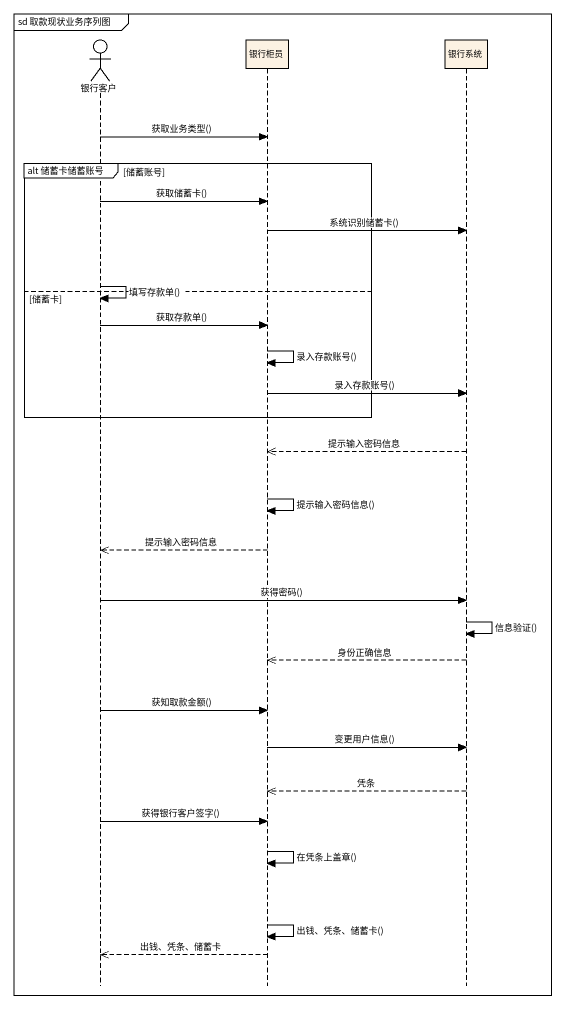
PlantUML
@startuml
mainframe sd 取款现状业务序列图
hide footbox
actor 银行客户
participant 银行柜员
participant 银行系统

银行客户 -> 银行柜员 : 获取业务类型()
group alt 储蓄卡储蓄账号 [储蓄账号]
  银行客户 -> 银行柜员 : 获取储蓄卡()
  银行柜员 -> 银行系统 : 系统识别储蓄卡()
  银行客户 -> 银行客户 : 填写存款单()
else 储蓄卡
  银行客户 -> 银行柜员 : 获取存款单()
  银行柜员 -> 银行柜员 : 录入存款账号()
  银行柜员 -> 银行系统 : 录入存款账号()
end
银行系统 -->> 银行柜员 : 提示输入密码信息
银行柜员 -> 银行柜员 : 提示输入密码信息()
银行柜员 -->> 银行客户 : 提示输入密码信息
银行客户 -> 银行系统 : 获得密码()
银行系统 -> 银行系统 : 信息验证()
银行系统 -->> 银行柜员 : 身份正确信息
银行客户 -> 银行柜员 : 获知取款金额()
银行柜员 -> 银行系统 : 变更用户信息()
银行系统 -->> 银行柜员 : 凭条
银行客户 -> 银行柜员 : 获得银行客户签字()
银行柜员 -> 银行柜员 : 在凭条上盖章()
银行柜员 -> 银行柜员 : 出钱、凭条、储蓄卡()
银行柜员 -->> 银行客户 : 出钱、凭条、储蓄卡
@enduml
